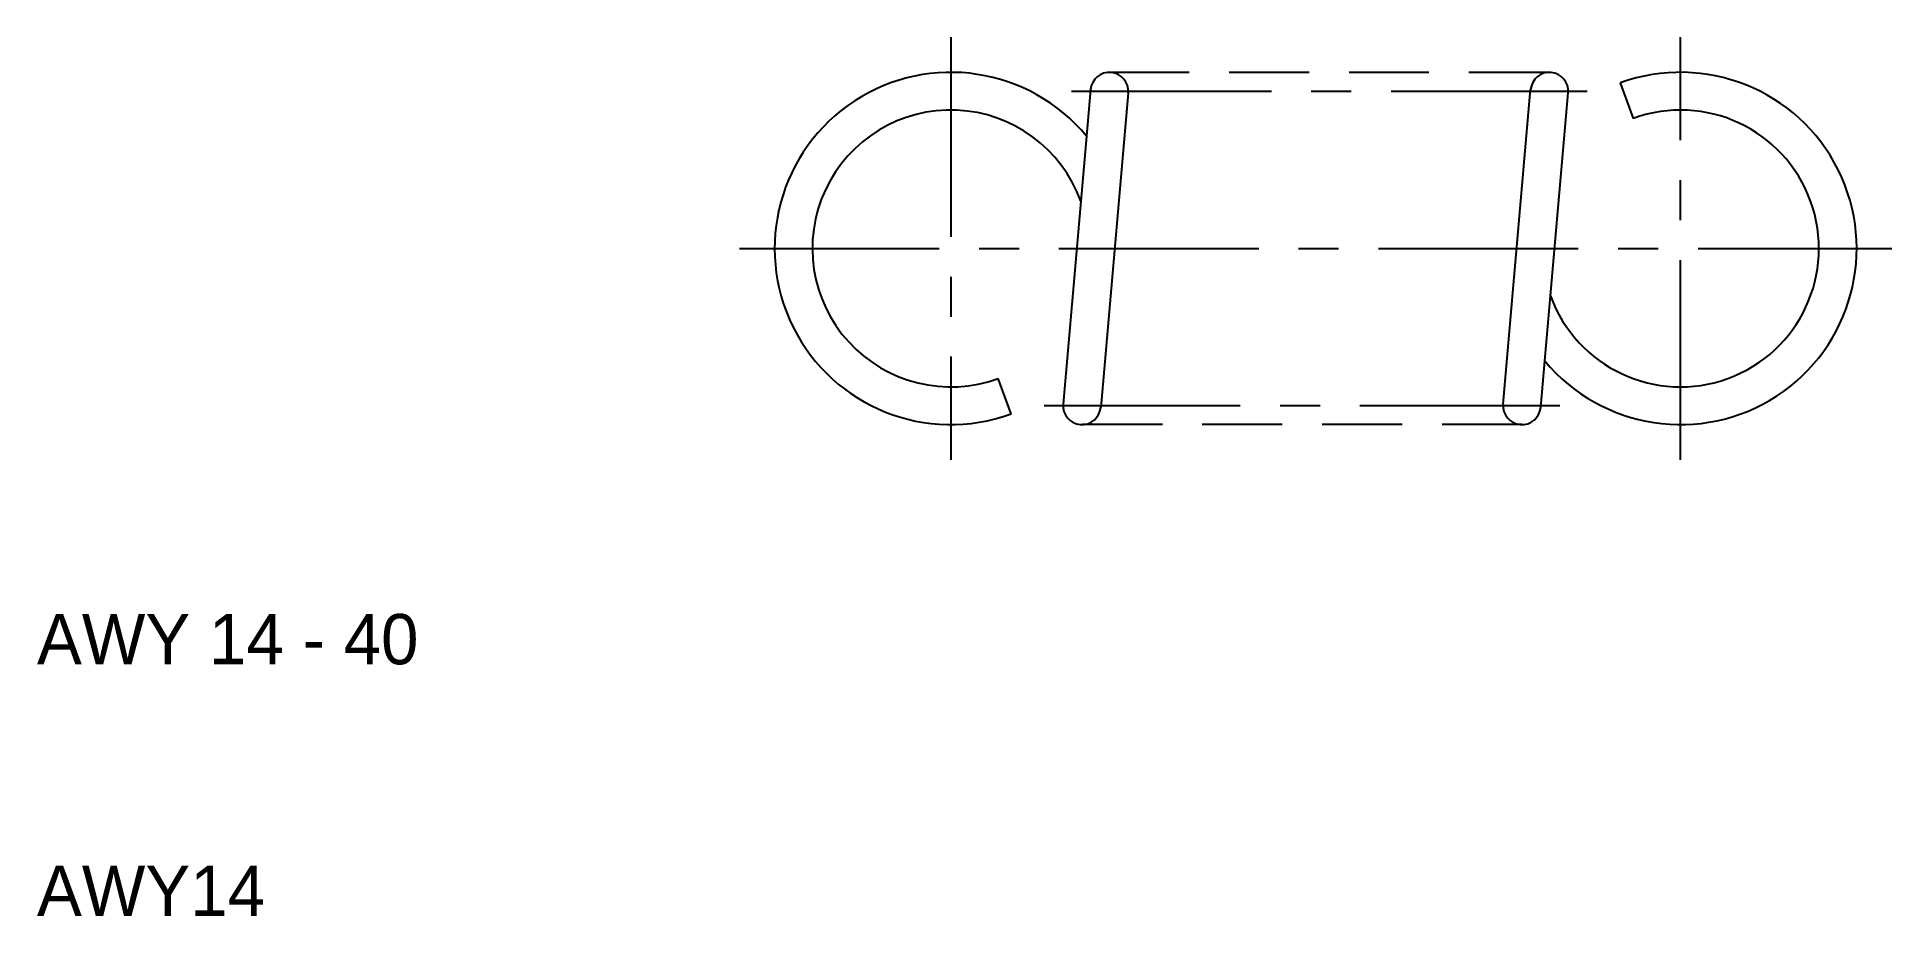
# Model space of a CAD drawing. Extents: x 10 to 83.7, y 10 to 44.9.
import ezdxf

# ---------------------------------------------------------------- set-up
doc = ezdxf.new("R2010")
doc.units = 0
doc.header["$LTSCALE"] = 0.25
doc.linetypes.add('CENTER', pattern=[50.8, 31.75, -6.35, 6.35, -6.35])
doc.linetypes.add('DASHED', pattern=[19.05, 12.7, -6.35])
doc.layers.get('0').update_dxf_attribs({"linetype": 'CONTINUOUS'})
doc.layers.add('CENTER', color=1, linetype='CENTER')

msp = doc.modelspace()

# ---------------------------------------------------------------- linework, layer by layer
at = {"color": 3, "linetype": 'DASHED'}
for p, q in [((52.617, 43.526), (70.104, 43.526)), ((69.01, 29.526), (51.524, 29.526))]:
    msp.add_line(p, q, dxfattribs=at)
for p, q in [((51.87, 42.841), (51.708, 40.987)), ((68.263, 30.341), (69.357, 42.841)), ((72.92, 43.104), (73.433, 41.694)), ((53.364, 42.711), (52.271, 30.211)), ((70.145, 34.645), (70.851, 42.711)), ((51.708, 40.987), (51.482, 38.407)), ((51.482, 38.407), (50.776, 30.341)), ((69.92, 32.065), (70.145, 34.645)), ((69.758, 30.211), (69.92, 32.065)), ((48.708, 29.948), (48.195, 31.358))]:
    msp.add_line(p, q)
for centre, radius, start, end in [((46.314, 36.526), 7, 39.59405, 290), ((52.617, 42.776), 0.75, 355, 175), ((70.104, 42.776), 0.75, 355, 175), ((75.314, 36.526), 7, 219.59405, 110), ((46.314, 36.526), 5.5, 20, 290), ((75.314, 36.526), 5.5, 200, 110), ((51.524, 30.276), 0.75, 175, 355), ((69.01, 30.276), 0.75, 175, 355)]:
    msp.add_arc(centre, radius, start, end)
at = {"layer": 'CENTER', "color": 1, "linetype": 'CENTER'}
for p, q in [((46.314, 44.926), (46.314, 28.126)), ((75.314, 28.126), (75.314, 44.926)), ((51.117, 42.776), (71.604, 42.776)), ((37.914, 36.526), (83.714, 36.526)), ((70.513, 30.276), (50.024, 30.276))]:
    msp.add_line(p, q, dxfattribs=at)

# ---------------------------------------------------------------- texts
for s, p in [('AWY 14 - 40', (10, 20)), ('AWY14', (10, 10))]:
    msp.add_text(s, height=2).set_placement(p)

doc.saveas('drawing.dxf')
